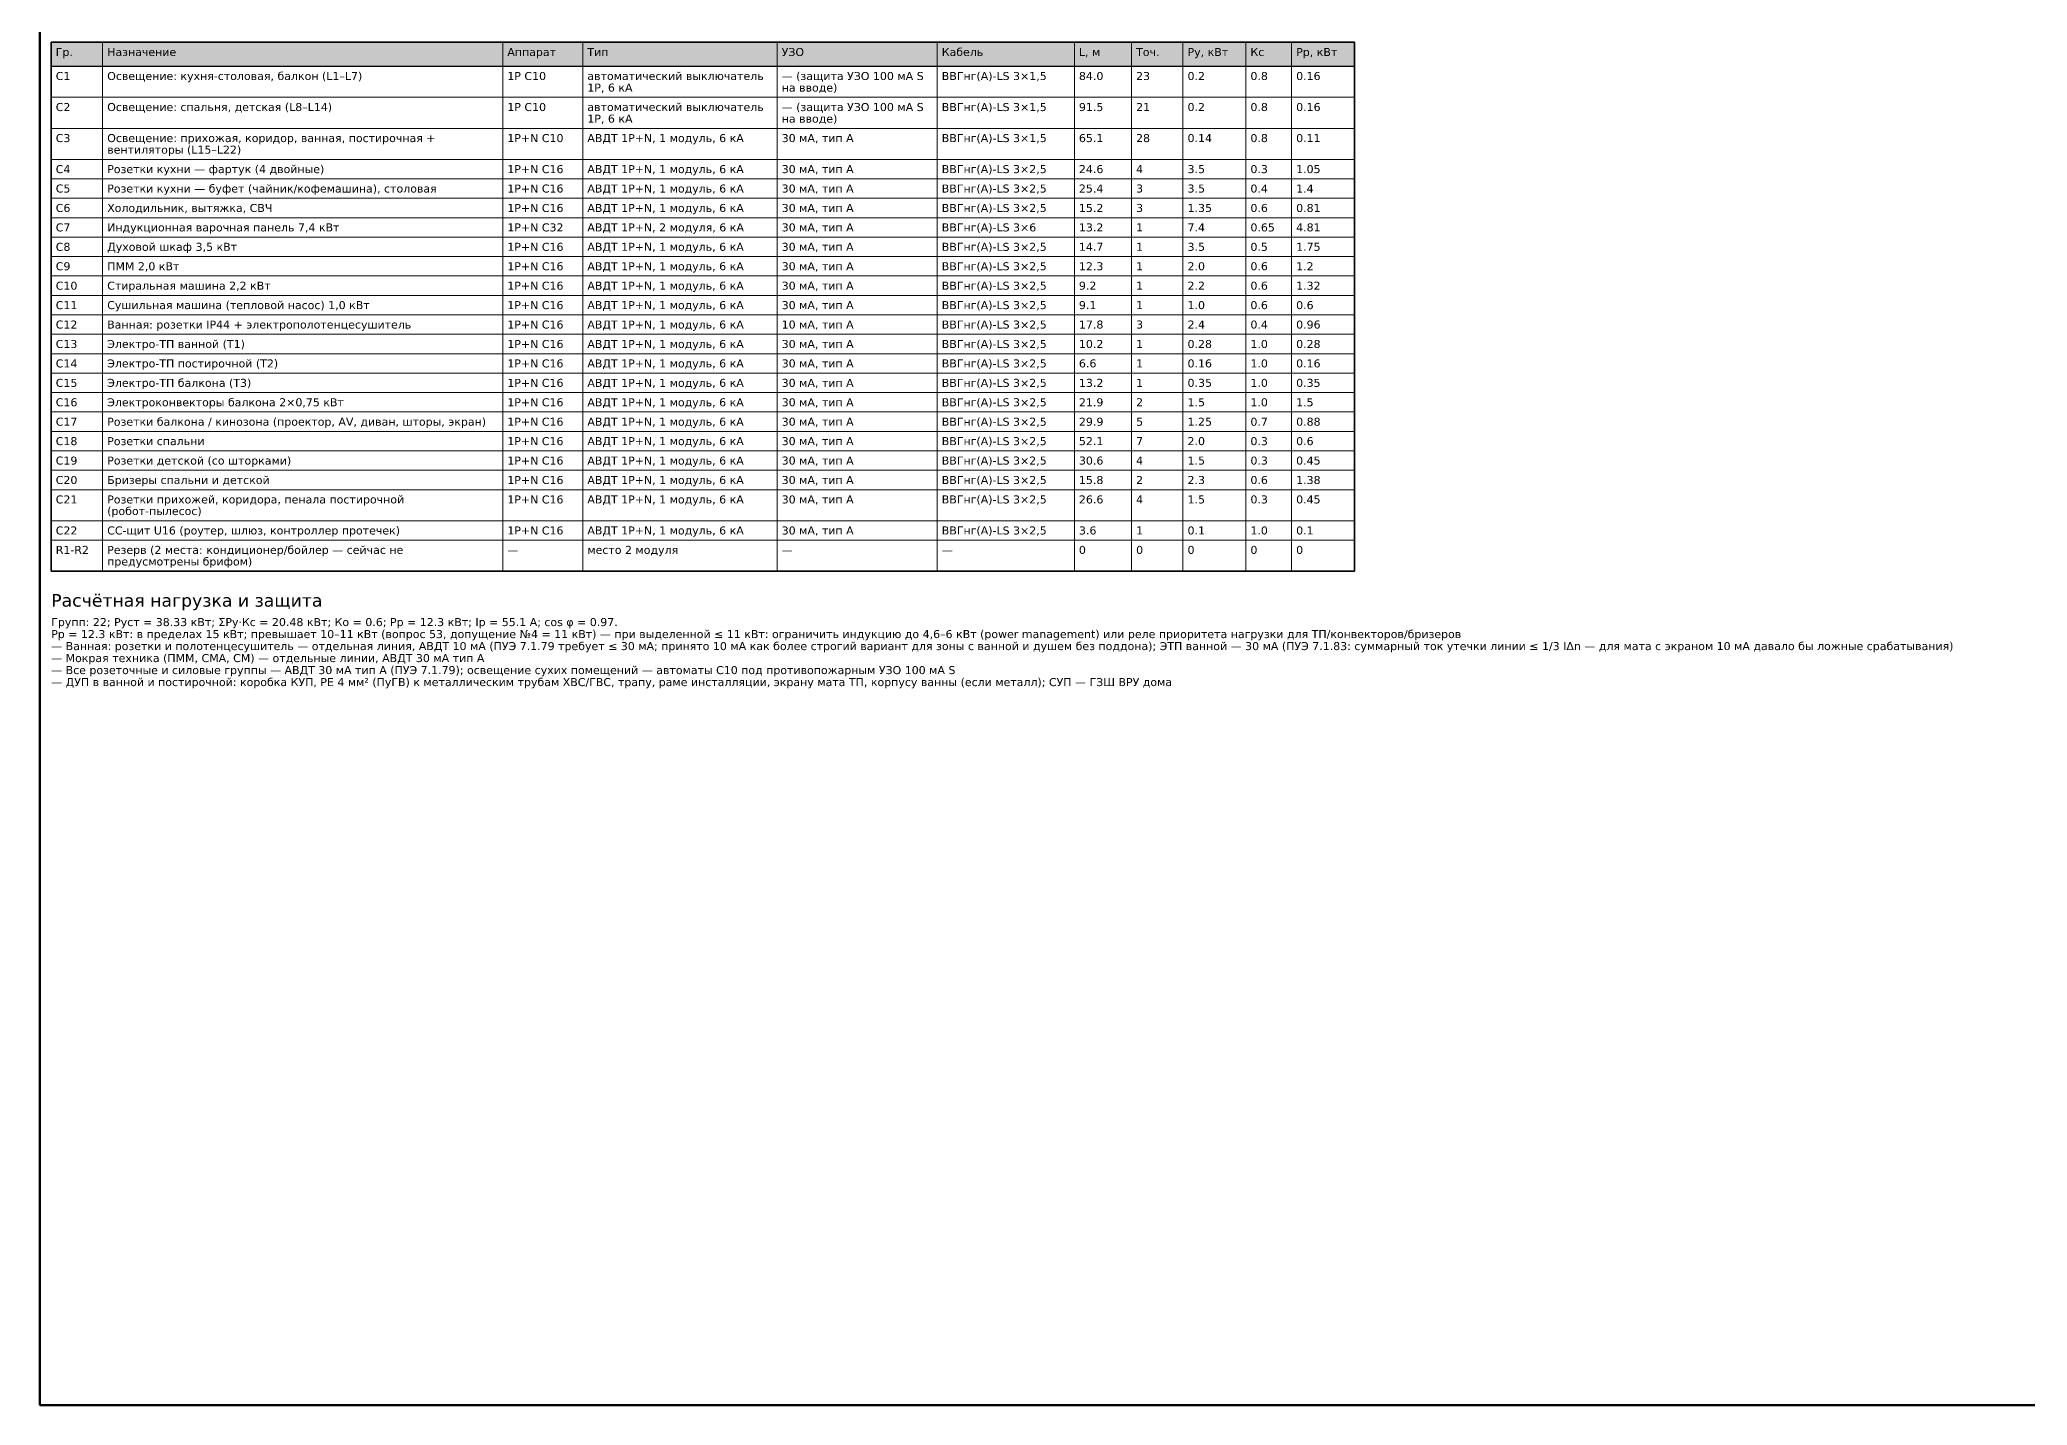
# Model space of a CAD drawing. Header units: millimetres. Extents: x 20 to 589, y 1 to 415.
# Drawn here: x 20 to 367.7, y 5 to 243.9 of the extents above; entities that cross this region are included whole.
import ezdxf

# ---------------------------------------------------------------- set-up
doc = ezdxf.new("R2010")
doc.units = ezdxf.units.MM
doc.layers.add('FRAME', color=7, linetype='CONTINUOUS')
doc.layers.add('TEXT', color=7, linetype='CONTINUOUS')
doc.styles.add('GOST', font='DejaVuSans.ttf')

msp = doc.modelspace()

# ---------------------------------------------------------------- hatches: boundary and pattern name
at = {"layer": 'TEXT', "true_color": 0xe6e6e6}
h = msp.add_hatch(color=7, dxfattribs=at)
h.dxf.hatch_style = 1
h.paths.add_polyline_path([(22, 239.29), (250, 239.29), (250, 243.49), (22, 243.49)])

# ---------------------------------------------------------------- linework, layer by layer
at = {"layer": 'FRAME', "color": 7, "lineweight": 50}
msp.add_lwpolyline([(20, 5), (589, 5), (589, 415), (20, 415)], close=True, dxfattribs=at)
at = {"layer": 'TEXT', "color": 7, "lineweight": 25}
msp.add_lwpolyline([(22, 239.29), (250, 239.29), (250, 243.49), (22, 243.49)], close=True, dxfattribs=at)
at = {"layer": 'TEXT', "color": 7, "lineweight": 15}
for points in [[(22, 243.49), (22, 239.29)], [(31, 243.49), (31, 239.29)], [(101, 243.49), (101, 239.29)], [(115, 243.49), (115, 239.29)], [(149, 243.49), (149, 239.29)], [(177, 243.49), (177, 239.29)], [(201, 243.49), (201, 239.29)], [(211, 243.49), (211, 239.29)], [(220, 243.49), (220, 239.29)], [(231, 243.49), (231, 239.29)], [(239, 243.49), (239, 239.29)], [(250, 243.49), (250, 239.29)], [(22, 239.29), (22, 233.86)], [(31, 239.29), (31, 233.86)], [(101, 239.29), (101, 233.86)], [(115, 239.29), (115, 233.86)], [(149, 239.29), (149, 233.86)], [(177, 239.29), (177, 233.86)], [(201, 239.29), (201, 233.86)], [(211, 239.29), (211, 233.86)], [(220, 239.29), (220, 233.86)], [(231, 239.29), (231, 233.86)], [(239, 239.29), (239, 233.86)], [(250, 239.29), (250, 233.86)], [(22, 233.86), (22, 228.43)], [(31, 233.86), (31, 228.43)], [(101, 233.86), (101, 228.43)], [(115, 233.86), (115, 228.43)], [(149, 233.86), (149, 228.43)], [(177, 233.86), (177, 228.43)], [(201, 233.86), (201, 228.43)], [(211, 233.86), (211, 228.43)], [(220, 233.86), (220, 228.43)], [(231, 233.86), (231, 228.43)], [(239, 233.86), (239, 228.43)], [(250, 233.86), (250, 228.43)], [(22, 228.43), (22, 223)], [(31, 228.43), (31, 223)], [(101, 228.43), (101, 223)], [(115, 228.43), (115, 223)], [(149, 228.43), (149, 223)], [(177, 228.43), (177, 223)], [(201, 228.43), (201, 223)], [(211, 228.43), (211, 223)], [(220, 228.43), (220, 223)], [(231, 228.43), (231, 223)], [(239, 228.43), (239, 223)], [(250, 228.43), (250, 223)], [(22, 223), (22, 219.6)], [(31, 223), (31, 219.6)], [(101, 223), (101, 219.6)], [(115, 223), (115, 219.6)], [(149, 223), (149, 219.6)], [(177, 223), (177, 219.6)], [(201, 223), (201, 219.6)], [(211, 223), (211, 219.6)], [(220, 223), (220, 219.6)], [(231, 223), (231, 219.6)], [(239, 223), (239, 219.6)], [(250, 223), (250, 219.6)], [(22, 219.6), (22, 216.2)], [(31, 219.6), (31, 216.2)], [(101, 219.6), (101, 216.2)], [(115, 219.6), (115, 216.2)], [(149, 219.6), (149, 216.2)], [(177, 219.6), (177, 216.2)], [(201, 219.6), (201, 216.2)], [(211, 219.6), (211, 216.2)], [(220, 219.6), (220, 216.2)], [(231, 219.6), (231, 216.2)], [(239, 219.6), (239, 216.2)], [(250, 219.6), (250, 216.2)], [(22, 216.2), (22, 212.8)], [(31, 216.2), (31, 212.8)], [(101, 216.2), (101, 212.8)], [(115, 216.2), (115, 212.8)], [(149, 216.2), (149, 212.8)], [(177, 216.2), (177, 212.8)], [(201, 216.2), (201, 212.8)], [(211, 216.2), (211, 212.8)], [(220, 216.2), (220, 212.8)], [(231, 216.2), (231, 212.8)], [(239, 216.2), (239, 212.8)], [(250, 216.2), (250, 212.8)], [(22, 212.8), (22, 209.4)], [(31, 212.8), (31, 209.4)], [(101, 212.8), (101, 209.4)], [(115, 212.8), (115, 209.4)], [(149, 212.8), (149, 209.4)], [(177, 212.8), (177, 209.4)], [(201, 212.8), (201, 209.4)], [(211, 212.8), (211, 209.4)], [(220, 212.8), (220, 209.4)], [(231, 212.8), (231, 209.4)], [(239, 212.8), (239, 209.4)], [(250, 212.8), (250, 209.4)], [(22, 209.4), (22, 206)], [(31, 209.4), (31, 206)], [(101, 209.4), (101, 206)], [(115, 209.4), (115, 206)], [(149, 209.4), (149, 206)], [(177, 209.4), (177, 206)], [(201, 209.4), (201, 206)], [(211, 209.4), (211, 206)], [(220, 209.4), (220, 206)], [(231, 209.4), (231, 206)], [(239, 209.4), (239, 206)], [(250, 209.4), (250, 206)], [(22, 206), (22, 202.6)], [(31, 206), (31, 202.6)], [(101, 206), (101, 202.6)], [(115, 206), (115, 202.6)], [(149, 206), (149, 202.6)], [(177, 206), (177, 202.6)], [(201, 206), (201, 202.6)], [(211, 206), (211, 202.6)], [(220, 206), (220, 202.6)], [(231, 206), (231, 202.6)], [(239, 206), (239, 202.6)], [(250, 206), (250, 202.6)], [(22, 202.6), (22, 199.2)], [(31, 202.6), (31, 199.2)], [(101, 202.6), (101, 199.2)], [(115, 202.6), (115, 199.2)], [(149, 202.6), (149, 199.2)], [(177, 202.6), (177, 199.2)], [(201, 202.6), (201, 199.2)], [(211, 202.6), (211, 199.2)], [(220, 202.6), (220, 199.2)], [(231, 202.6), (231, 199.2)], [(239, 202.6), (239, 199.2)], [(250, 202.6), (250, 199.2)], [(22, 199.2), (22, 195.8)], [(31, 199.2), (31, 195.8)], [(101, 199.2), (101, 195.8)], [(115, 199.2), (115, 195.8)], [(149, 199.2), (149, 195.8)], [(177, 199.2), (177, 195.8)], [(201, 199.2), (201, 195.8)], [(211, 199.2), (211, 195.8)], [(220, 199.2), (220, 195.8)], [(231, 199.2), (231, 195.8)], [(239, 199.2), (239, 195.8)], [(250, 199.2), (250, 195.8)], [(22, 195.8), (22, 192.4)], [(31, 195.8), (31, 192.4)], [(101, 195.8), (101, 192.4)], [(115, 195.8), (115, 192.4)], [(149, 195.8), (149, 192.4)], [(177, 195.8), (177, 192.4)], [(201, 195.8), (201, 192.4)], [(211, 195.8), (211, 192.4)], [(220, 195.8), (220, 192.4)], [(231, 195.8), (231, 192.4)], [(239, 195.8), (239, 192.4)], [(250, 195.8), (250, 192.4)], [(22, 192.4), (22, 189)], [(31, 192.4), (31, 189)], [(101, 192.4), (101, 189)], [(115, 192.4), (115, 189)], [(149, 192.4), (149, 189)], [(177, 192.4), (177, 189)], [(201, 192.4), (201, 189)], [(211, 192.4), (211, 189)], [(220, 192.4), (220, 189)], [(231, 192.4), (231, 189)], [(239, 192.4), (239, 189)], [(250, 192.4), (250, 189)], [(22, 189), (22, 185.6)], [(31, 189), (31, 185.6)], [(101, 189), (101, 185.6)], [(115, 189), (115, 185.6)], [(149, 189), (149, 185.6)], [(177, 189), (177, 185.6)], [(201, 189), (201, 185.6)], [(211, 189), (211, 185.6)], [(220, 189), (220, 185.6)], [(231, 189), (231, 185.6)], [(239, 189), (239, 185.6)], [(250, 189), (250, 185.6)], [(22, 185.6), (22, 182.2)], [(31, 185.6), (31, 182.2)], [(101, 185.6), (101, 182.2)], [(115, 185.6), (115, 182.2)], [(149, 185.6), (149, 182.2)], [(177, 185.6), (177, 182.2)], [(201, 185.6), (201, 182.2)], [(211, 185.6), (211, 182.2)], [(220, 185.6), (220, 182.2)], [(231, 185.6), (231, 182.2)], [(239, 185.6), (239, 182.2)], [(250, 185.6), (250, 182.2)], [(22, 182.2), (22, 178.8)], [(31, 182.2), (31, 178.8)], [(101, 182.2), (101, 178.8)], [(115, 182.2), (115, 178.8)], [(149, 182.2), (149, 178.8)], [(177, 182.2), (177, 178.8)], [(201, 182.2), (201, 178.8)], [(211, 182.2), (211, 178.8)], [(220, 182.2), (220, 178.8)], [(231, 182.2), (231, 178.8)], [(239, 182.2), (239, 178.8)], [(250, 182.2), (250, 178.8)], [(22, 178.8), (22, 175.4)], [(31, 178.8), (31, 175.4)], [(101, 178.8), (101, 175.4)], [(115, 178.8), (115, 175.4)], [(149, 178.8), (149, 175.4)], [(177, 178.8), (177, 175.4)], [(201, 178.8), (201, 175.4)], [(211, 178.8), (211, 175.4)], [(220, 178.8), (220, 175.4)], [(231, 178.8), (231, 175.4)], [(239, 178.8), (239, 175.4)], [(250, 178.8), (250, 175.4)], [(22, 175.4), (22, 172)], [(31, 175.4), (31, 172)], [(101, 175.4), (101, 172)], [(115, 175.4), (115, 172)], [(149, 175.4), (149, 172)], [(177, 175.4), (177, 172)], [(201, 175.4), (201, 172)], [(211, 175.4), (211, 172)], [(220, 175.4), (220, 172)], [(231, 175.4), (231, 172)], [(239, 175.4), (239, 172)], [(250, 175.4), (250, 172)], [(22, 172), (22, 168.6)], [(31, 172), (31, 168.6)], [(101, 172), (101, 168.6)], [(115, 172), (115, 168.6)], [(149, 172), (149, 168.6)], [(177, 172), (177, 168.6)], [(201, 172), (201, 168.6)], [(211, 172), (211, 168.6)], [(220, 172), (220, 168.6)], [(231, 172), (231, 168.6)], [(239, 172), (239, 168.6)], [(250, 172), (250, 168.6)], [(22, 168.6), (22, 165.2)], [(31, 168.6), (31, 165.2)], [(101, 168.6), (101, 165.2)], [(115, 168.6), (115, 165.2)], [(149, 168.6), (149, 165.2)], [(177, 168.6), (177, 165.2)], [(201, 168.6), (201, 165.2)], [(211, 168.6), (211, 165.2)], [(220, 168.6), (220, 165.2)], [(231, 168.6), (231, 165.2)], [(239, 168.6), (239, 165.2)], [(250, 168.6), (250, 165.2)], [(22, 165.2), (22, 159.77)], [(31, 165.2), (31, 159.77)], [(101, 165.2), (101, 159.77)], [(115, 165.2), (115, 159.77)], [(149, 165.2), (149, 159.77)], [(177, 165.2), (177, 159.77)], [(201, 165.2), (201, 159.77)], [(211, 165.2), (211, 159.77)], [(220, 165.2), (220, 159.77)], [(231, 165.2), (231, 159.77)], [(239, 165.2), (239, 159.77)], [(250, 165.2), (250, 159.77)], [(22, 159.77), (22, 156.37)], [(31, 159.77), (31, 156.37)], [(101, 159.77), (101, 156.37)], [(115, 159.77), (115, 156.37)], [(149, 159.77), (149, 156.37)], [(177, 159.77), (177, 156.37)], [(201, 159.77), (201, 156.37)], [(211, 159.77), (211, 156.37)], [(220, 159.77), (220, 156.37)], [(231, 159.77), (231, 156.37)], [(239, 159.77), (239, 156.37)], [(250, 159.77), (250, 156.37)], [(22, 156.37), (22, 150.94)], [(31, 156.37), (31, 150.94)], [(101, 156.37), (101, 150.94)], [(115, 156.37), (115, 150.94)], [(149, 156.37), (149, 150.94)], [(177, 156.37), (177, 150.94)], [(201, 156.37), (201, 150.94)], [(211, 156.37), (211, 150.94)], [(220, 156.37), (220, 150.94)], [(231, 156.37), (231, 150.94)], [(239, 156.37), (239, 150.94)], [(250, 156.37), (250, 150.94)]]:
    msp.add_lwpolyline(points, dxfattribs=at)
at = {"layer": 'TEXT', "color": 7, "lineweight": 35}
msp.add_lwpolyline([(22, 150.94), (250, 150.94), (250, 243.49), (22, 243.49)], close=True, dxfattribs=at)
at = {"layer": 'TEXT', "color": 7, "lineweight": 15}
for points in [[(22, 233.86), (250, 233.86), (250, 239.29), (22, 239.29)], [(22, 228.43), (250, 228.43), (250, 233.86), (22, 233.86)], [(22, 223), (250, 223), (250, 228.43), (22, 228.43)], [(22, 219.6), (250, 219.6), (250, 223), (22, 223)], [(22, 216.2), (250, 216.2), (250, 219.6), (22, 219.6)], [(22, 212.8), (250, 212.8), (250, 216.2), (22, 216.2)], [(22, 209.4), (250, 209.4), (250, 212.8), (22, 212.8)], [(22, 206), (250, 206), (250, 209.4), (22, 209.4)], [(22, 202.6), (250, 202.6), (250, 206), (22, 206)], [(22, 199.2), (250, 199.2), (250, 202.6), (22, 202.6)], [(22, 195.8), (250, 195.8), (250, 199.2), (22, 199.2)], [(22, 192.4), (250, 192.4), (250, 195.8), (22, 195.8)], [(22, 189), (250, 189), (250, 192.4), (22, 192.4)], [(22, 185.6), (250, 185.6), (250, 189), (22, 189)], [(22, 182.2), (250, 182.2), (250, 185.6), (22, 185.6)], [(22, 178.8), (250, 178.8), (250, 182.2), (22, 182.2)], [(22, 175.4), (250, 175.4), (250, 178.8), (22, 178.8)], [(22, 172), (250, 172), (250, 175.4), (22, 175.4)], [(22, 168.6), (250, 168.6), (250, 172), (22, 172)], [(22, 165.2), (250, 165.2), (250, 168.6), (22, 168.6)], [(22, 159.77), (250, 159.77), (250, 165.2), (22, 165.2)], [(22, 156.37), (250, 156.37), (250, 159.77), (22, 159.77)], [(22, 150.94), (250, 150.94), (250, 156.37), (22, 156.37)]]:
    msp.add_lwpolyline(points, close=True, dxfattribs=at)

# ---------------------------------------------------------------- texts
at = {"layer": 'TEXT', "color": 7, "style": 'GOST'}
for s, height, p in [('Гр.', 1.4, (22.8, 241.09)), ('Назначение', 1.4, (31.8, 241.09)), ('Аппарат', 1.4, (101.8, 241.09)), ('Тип', 1.4, (115.8, 241.09)), ('УЗО', 1.4, (149.8, 241.09)), ('Кабель', 1.4, (177.8, 241.09)), ('L, м', 1.4, (201.8, 241.09)), ('Точ.', 1.4, (211.8, 241.09)), ('Pу, кВт', 1.4, (220.8, 241.09)), ('Кс', 1.4, (231.8, 241.09)), ('Pр, кВт', 1.4, (239.8, 241.09)), ('C1', 1.4, (22.8, 236.89)), ('Освещение: кухня-столовая, балкон (L1–L7)', 1.4, (31.8, 236.89)), ('1P C10', 1.4, (101.8, 236.89)), ('автоматический выключатель', 1.4, (115.8, 236.89)), ('— (защита УЗО 100 мА S', 1.4, (149.8, 236.89)), ('ВВГнг(А)-LS 3×1,5', 1.4, (177.8, 236.89)), ('84.0', 1.4, (201.8, 236.89)), ('23', 1.4, (211.8, 236.89)), ('0.2', 1.4, (220.8, 236.89)), ('0.8', 1.4, (231.8, 236.89)), ('0.16', 1.4, (239.8, 236.89)), ('1P, 6 кА', 1.4, (115.8, 234.86)), ('на вводе)', 1.4, (149.8, 234.86)), ('C2', 1.4, (22.8, 231.46)), ('Освещение: спальня, детская (L8–L14)', 1.4, (31.8, 231.46)), ('1P C10', 1.4, (101.8, 231.46)), ('автоматический выключатель', 1.4, (115.8, 231.46)), ('1P, 6 кА', 1.4, (115.8, 229.43)), ('— (защита УЗО 100 мА S', 1.4, (149.8, 231.46)), ('на вводе)', 1.4, (149.8, 229.43)), ('ВВГнг(А)-LS 3×1,5', 1.4, (177.8, 231.46)), ('91.5', 1.4, (201.8, 231.46)), ('21', 1.4, (211.8, 231.46)), ('0.2', 1.4, (220.8, 231.46)), ('0.8', 1.4, (231.8, 231.46)), ('0.16', 1.4, (239.8, 231.46)), ('C3', 1.4, (22.8, 226.03)), ('Освещение: прихожая, коридор, ванная, постирочная +', 1.4, (31.8, 226.03)), ('1P+N C10', 1.4, (101.8, 226.03)), ('АВДТ 1P+N, 1 модуль, 6 кА', 1.4, (115.8, 226.03)), ('30 мА, тип A', 1.4, (149.8, 226.03)), ('ВВГнг(А)-LS 3×1,5', 1.4, (177.8, 226.03)), ('65.1', 1.4, (201.8, 226.03)), ('28', 1.4, (211.8, 226.03)), ('0.14', 1.4, (220.8, 226.03)), ('0.8', 1.4, (231.8, 226.03)), ('0.11', 1.4, (239.8, 226.03)), ('вентиляторы (L15–L22)', 1.4, (31.8, 224)), ('C4', 1.4, (22.8, 220.6)), ('Розетки кухни — фартук (4 двойные)', 1.4, (31.8, 220.6)), ('1P+N C16', 1.4, (101.8, 220.6)), ('АВДТ 1P+N, 1 модуль, 6 кА', 1.4, (115.8, 220.6)), ('30 мА, тип A', 1.4, (149.8, 220.6)), ('ВВГнг(А)-LS 3×2,5', 1.4, (177.8, 220.6)), ('24.6', 1.4, (201.8, 220.6)), ('4', 1.4, (211.8, 220.6)), ('3.5', 1.4, (220.8, 220.6)), ('0.3', 1.4, (231.8, 220.6)), ('1.05', 1.4, (239.8, 220.6)), ('C5', 1.4, (22.8, 217.2)), ('Розетки кухни — буфет (чайник/кофемашина), столовая', 1.4, (31.8, 217.2)), ('1P+N C16', 1.4, (101.8, 217.2)), ('АВДТ 1P+N, 1 модуль, 6 кА', 1.4, (115.8, 217.2)), ('30 мА, тип A', 1.4, (149.8, 217.2)), ('ВВГнг(А)-LS 3×2,5', 1.4, (177.8, 217.2)), ('25.4', 1.4, (201.8, 217.2)), ('3', 1.4, (211.8, 217.2)), ('3.5', 1.4, (220.8, 217.2)), ('0.4', 1.4, (231.8, 217.2)), ('1.4', 1.4, (239.8, 217.2)), ('C6', 1.4, (22.8, 213.8)), ('Холодильник, вытяжка, СВЧ', 1.4, (31.8, 213.8)), ('1P+N C16', 1.4, (101.8, 213.8)), ('АВДТ 1P+N, 1 модуль, 6 кА', 1.4, (115.8, 213.8)), ('30 мА, тип A', 1.4, (149.8, 213.8)), ('ВВГнг(А)-LS 3×2,5', 1.4, (177.8, 213.8)), ('15.2', 1.4, (201.8, 213.8)), ('3', 1.4, (211.8, 213.8)), ('1.35', 1.4, (220.8, 213.8)), ('0.6', 1.4, (231.8, 213.8)), ('0.81', 1.4, (239.8, 213.8)), ('C7', 1.4, (22.8, 210.4)), ('Индукционная варочная панель 7,4 кВт', 1.4, (31.8, 210.4)), ('1P+N C32', 1.4, (101.8, 210.4)), ('АВДТ 1P+N, 2 модуля, 6 кА', 1.4, (115.8, 210.4)), ('30 мА, тип A', 1.4, (149.8, 210.4)), ('ВВГнг(А)-LS 3×6', 1.4, (177.8, 210.4)), ('13.2', 1.4, (201.8, 210.4)), ('1', 1.4, (211.8, 210.4)), ('7.4', 1.4, (220.8, 210.4)), ('0.65', 1.4, (231.8, 210.4)), ('4.81', 1.4, (239.8, 210.4)), ('C8', 1.4, (22.8, 207)), ('Духовой шкаф 3,5 кВт', 1.4, (31.8, 207)), ('1P+N C16', 1.4, (101.8, 207)), ('АВДТ 1P+N, 1 модуль, 6 кА', 1.4, (115.8, 207)), ('30 мА, тип A', 1.4, (149.8, 207)), ('ВВГнг(А)-LS 3×2,5', 1.4, (177.8, 207)), ('14.7', 1.4, (201.8, 207)), ('1', 1.4, (211.8, 207)), ('3.5', 1.4, (220.8, 207)), ('0.5', 1.4, (231.8, 207)), ('1.75', 1.4, (239.8, 207)), ('C9', 1.4, (22.8, 203.6)), ('ПММ 2,0 кВт', 1.4, (31.8, 203.6)), ('1P+N C16', 1.4, (101.8, 203.6)), ('АВДТ 1P+N, 1 модуль, 6 кА', 1.4, (115.8, 203.6)), ('30 мА, тип A', 1.4, (149.8, 203.6)), ('ВВГнг(А)-LS 3×2,5', 1.4, (177.8, 203.6)), ('12.3', 1.4, (201.8, 203.6)), ('1', 1.4, (211.8, 203.6)), ('2.0', 1.4, (220.8, 203.6)), ('0.6', 1.4, (231.8, 203.6)), ('1.2', 1.4, (239.8, 203.6)), ('C10', 1.4, (22.8, 200.2)), ('C11', 1.4, (22.8, 196.8)), ('Стиральная машина 2,2 кВт', 1.4, (31.8, 200.2)), ('Сушильная машина (тепловой насос) 1,0 кВт', 1.4, (31.8, 196.8)), ('1P+N C16', 1.4, (101.8, 200.2)), ('1P+N C16', 1.4, (101.8, 196.8)), ('АВДТ 1P+N, 1 модуль, 6 кА', 1.4, (115.8, 200.2)), ('АВДТ 1P+N, 1 модуль, 6 кА', 1.4, (115.8, 196.8)), ('30 мА, тип A', 1.4, (149.8, 200.2)), ('30 мА, тип A', 1.4, (149.8, 196.8)), ('ВВГнг(А)-LS 3×2,5', 1.4, (177.8, 200.2)), ('ВВГнг(А)-LS 3×2,5', 1.4, (177.8, 196.8)), ('9.2', 1.4, (201.8, 200.2)), ('9.1', 1.4, (201.8, 196.8)), ('1', 1.4, (211.8, 200.2)), ('1', 1.4, (211.8, 196.8)), ('2.2', 1.4, (220.8, 200.2)), ('1.0', 1.4, (220.8, 196.8)), ('0.6', 1.4, (231.8, 200.2)), ('0.6', 1.4, (231.8, 196.8)), ('0.6', 1.4, (239.8, 196.8)), ('1.32', 1.4, (239.8, 200.2)), ('C12', 1.4, (22.8, 193.4)), ('Ванная: розетки IP44 + электрополотенцесушитель', 1.4, (31.8, 193.4)), ('1P+N C16', 1.4, (101.8, 193.4)), ('АВДТ 1P+N, 1 модуль, 6 кА', 1.4, (115.8, 193.4)), ('10 мА, тип A', 1.4, (149.8, 193.4)), ('ВВГнг(А)-LS 3×2,5', 1.4, (177.8, 193.4)), ('17.8', 1.4, (201.8, 193.4)), ('3', 1.4, (211.8, 193.4)), ('2.4', 1.4, (220.8, 193.4)), ('0.4', 1.4, (231.8, 193.4)), ('0.96', 1.4, (239.8, 193.4)), ('C13', 1.4, (22.8, 190)), ('Электро-ТП ванной (T1)', 1.4, (31.8, 190)), ('1P+N C16', 1.4, (101.8, 190)), ('АВДТ 1P+N, 1 модуль, 6 кА', 1.4, (115.8, 190)), ('30 мА, тип A', 1.4, (149.8, 190)), ('ВВГнг(А)-LS 3×2,5', 1.4, (177.8, 190)), ('10.2', 1.4, (201.8, 190)), ('1', 1.4, (211.8, 190)), ('0.28', 1.4, (220.8, 190)), ('1.0', 1.4, (231.8, 190)), ('0.28', 1.4, (239.8, 190)), ('C14', 1.4, (22.8, 186.6)), ('Электро-ТП постирочной (T2)', 1.4, (31.8, 186.6)), ('1P+N C16', 1.4, (101.8, 186.6)), ('АВДТ 1P+N, 1 модуль, 6 кА', 1.4, (115.8, 186.6)), ('30 мА, тип A', 1.4, (149.8, 186.6)), ('ВВГнг(А)-LS 3×2,5', 1.4, (177.8, 186.6)), ('6.6', 1.4, (201.8, 186.6)), ('1', 1.4, (211.8, 186.6)), ('0.16', 1.4, (220.8, 186.6)), ('1.0', 1.4, (231.8, 186.6)), ('0.16', 1.4, (239.8, 186.6)), ('C15', 1.4, (22.8, 183.2)), ('Электро-ТП балкона (T3)', 1.4, (31.8, 183.2)), ('1P+N C16', 1.4, (101.8, 183.2)), ('АВДТ 1P+N, 1 модуль, 6 кА', 1.4, (115.8, 183.2)), ('30 мА, тип A', 1.4, (149.8, 183.2)), ('ВВГнг(А)-LS 3×2,5', 1.4, (177.8, 183.2)), ('13.2', 1.4, (201.8, 183.2)), ('1', 1.4, (211.8, 183.2)), ('0.35', 1.4, (220.8, 183.2)), ('1.0', 1.4, (231.8, 183.2)), ('0.35', 1.4, (239.8, 183.2)), ('C16', 1.4, (22.8, 179.8)), ('Электроконвекторы балкона 2×0,75 кВт', 1.4, (31.8, 179.8)), ('1P+N C16', 1.4, (101.8, 179.8)), ('АВДТ 1P+N, 1 модуль, 6 кА', 1.4, (115.8, 179.8)), ('30 мА, тип A', 1.4, (149.8, 179.8)), ('ВВГнг(А)-LS 3×2,5', 1.4, (177.8, 179.8)), ('21.9', 1.4, (201.8, 179.8)), ('2', 1.4, (211.8, 179.8)), ('1.5', 1.4, (220.8, 179.8)), ('1.0', 1.4, (231.8, 179.8)), ('1.5', 1.4, (239.8, 179.8)), ('C17', 1.4, (22.8, 176.4)), ('Розетки балкона / кинозона (проектор, AV, диван, шторы, экран)', 1.4, (31.8, 176.4)), ('1P+N C16', 1.4, (101.8, 176.4)), ('АВДТ 1P+N, 1 модуль, 6 кА', 1.4, (115.8, 176.4)), ('30 мА, тип A', 1.4, (149.8, 176.4)), ('ВВГнг(А)-LS 3×2,5', 1.4, (177.8, 176.4)), ('29.9', 1.4, (201.8, 176.4)), ('5', 1.4, (211.8, 176.4)), ('1.25', 1.4, (220.8, 176.4)), ('0.7', 1.4, (231.8, 176.4)), ('0.88', 1.4, (239.8, 176.4)), ('C18', 1.4, (22.8, 173)), ('Розетки спальни', 1.4, (31.8, 173)), ('1P+N C16', 1.4, (101.8, 173)), ('АВДТ 1P+N, 1 модуль, 6 кА', 1.4, (115.8, 173)), ('30 мА, тип A', 1.4, (149.8, 173)), ('ВВГнг(А)-LS 3×2,5', 1.4, (177.8, 173)), ('52.1', 1.4, (201.8, 173)), ('7', 1.4, (211.8, 173)), ('2.0', 1.4, (220.8, 173)), ('0.3', 1.4, (231.8, 173)), ('0.6', 1.4, (239.8, 173)), ('C19', 1.4, (22.8, 169.6)), ('Розетки детской (со шторками)', 1.4, (31.8, 169.6)), ('1P+N C16', 1.4, (101.8, 169.6)), ('АВДТ 1P+N, 1 модуль, 6 кА', 1.4, (115.8, 169.6)), ('30 мА, тип A', 1.4, (149.8, 169.6)), ('ВВГнг(А)-LS 3×2,5', 1.4, (177.8, 169.6)), ('30.6', 1.4, (201.8, 169.6)), ('4', 1.4, (211.8, 169.6)), ('1.5', 1.4, (220.8, 169.6)), ('0.3', 1.4, (231.8, 169.6)), ('0.45', 1.4, (239.8, 169.6)), ('C20', 1.4, (22.8, 166.2)), ('Бризеры спальни и детской', 1.4, (31.8, 166.2)), ('1P+N C16', 1.4, (101.8, 166.2)), ('АВДТ 1P+N, 1 модуль, 6 кА', 1.4, (115.8, 166.2)), ('30 мА, тип A', 1.4, (149.8, 166.2)), ('ВВГнг(А)-LS 3×2,5', 1.4, (177.8, 166.2)), ('15.8', 1.4, (201.8, 166.2)), ('2', 1.4, (211.8, 166.2)), ('2.3', 1.4, (220.8, 166.2)), ('0.6', 1.4, (231.8, 166.2)), ('1.38', 1.4, (239.8, 166.2)), ('C21', 1.4, (22.8, 162.8)), ('Розетки прихожей, коридора, пенала постирочной', 1.4, (31.8, 162.8)), ('1P+N C16', 1.4, (101.8, 162.8)), ('АВДТ 1P+N, 1 модуль, 6 кА', 1.4, (115.8, 162.8)), ('30 мА, тип A', 1.4, (149.8, 162.8)), ('ВВГнг(А)-LS 3×2,5', 1.4, (177.8, 162.8)), ('26.6', 1.4, (201.8, 162.8)), ('4', 1.4, (211.8, 162.8)), ('1.5', 1.4, (220.8, 162.8)), ('0.3', 1.4, (231.8, 162.8)), ('0.45', 1.4, (239.8, 162.8)), ('(робот-пылесос)', 1.4, (31.8, 160.77)), ('C22', 1.4, (22.8, 157.37)), ('СС-щит U16 (роутер, шлюз, контроллер протечек)', 1.4, (31.8, 157.37)), ('1P+N C16', 1.4, (101.8, 157.37)), ('АВДТ 1P+N, 1 модуль, 6 кА', 1.4, (115.8, 157.37)), ('30 мА, тип A', 1.4, (149.8, 157.37)), ('ВВГнг(А)-LS 3×2,5', 1.4, (177.8, 157.37)), ('3.6', 1.4, (201.8, 157.37)), ('1', 1.4, (211.8, 157.37)), ('0.1', 1.4, (220.8, 157.37)), ('1.0', 1.4, (231.8, 157.37)), ('0.1', 1.4, (239.8, 157.37)), ('R1-R2', 1.4, (22.8, 153.97)), ('предусмотрены брифом)', 1.4, (31.8, 151.94)), ('Резерв (2 места: кондиционер/бойлер — сейчас не', 1.4, (31.8, 153.97)), ('—', 1.4, (101.8, 153.97)), ('место 2 модуля', 1.4, (115.8, 153.97)), ('—', 1.4, (149.8, 153.97)), ('—', 1.4, (177.8, 153.97)), ('0', 1.4, (201.8, 153.97)), ('0', 1.4, (211.8, 153.97)), ('0', 1.4, (220.8, 153.97)), ('0', 1.4, (231.8, 153.97)), ('0', 1.4, (239.8, 153.97)), ('Расчётная нагрузка и защита', 2.2, (22, 144.74)), ('Групп: 22; Pуст = 38.33 кВт; ΣPу·Кс = 20.48 кВт; Ко = 0.6; Pр = 12.3 кВт; Iр = 55.1 А; cos φ = 0.97.', 1.4, (22, 141.34)), ('Pр = 12.3 кВт: в пределах 15 кВт; превышает 10–11 кВт (вопрос 53, допущение №4 = 11 кВт) — при выделенной ≤ 11 кВт: ограничить индукцию до 4,6–6 кВт (power management) или реле приоритета нагрузки для ТП/конвекторов/бризеров', 1.4, (22, 139.24)), ('— Ванная: розетки и полотенцесушитель — отдельная линия, АВДТ 10 мА (ПУЭ 7.1.79 требует ≤ 30 мА; принято 10 мА как более строгий вариант для зоны с ванной и душем без поддона); ЭТП ванной — 30 мА (ПУЭ 7.1.83: суммарный ток утечки линии ≤ 1/3 IΔn — для мата с экраном 10 мА давало бы ложные срабатывания)', 1.4, (22, 137.14)), ('— Мокрая техника (ПММ, СМА, СМ) — отдельные линии, АВДТ 30 мА тип A', 1.4, (22, 135.04)), ('— Все розеточные и силовые группы — АВДТ 30 мА тип A (ПУЭ 7.1.79); освещение сухих помещений — автоматы C10 под противопожарным УЗО 100 мА S', 1.4, (22, 132.94)), ('— ДУП в ванной и постирочной: коробка КУП, PE 4 мм² (ПуГВ) к металлическим трубам ХВС/ГВС, трапу, раме инсталляции, экрану мата ТП, корпусу ванны (если металл); СУП — ГЗШ ВРУ дома', 1.4, (22, 130.84))]:
    msp.add_text(s, height=height, dxfattribs=at).set_placement(p)

doc.saveas('drawing.dxf')
